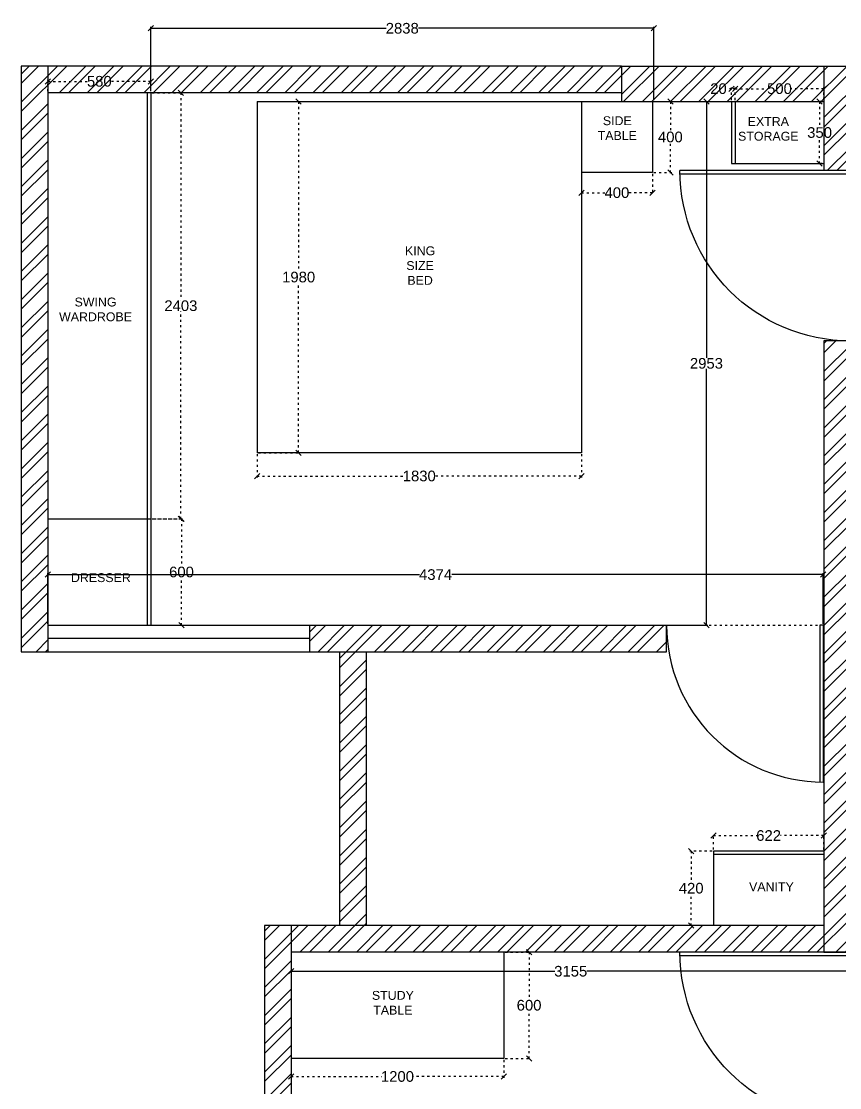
# Model space of a CAD drawing. Header units: millimetres. Extents: x 220712 to 1505573, y -354410 to 241923.
# Drawn here: x 372456 to 377072, y 97456 to 103469 of the extents above; entities that cross this region are included whole.
import ezdxf

# ---------------------------------------------------------------- set-up
doc = ezdxf.new("R2010")
doc.units = ezdxf.units.MM
doc.header["$MEASUREMENT"] = 0
doc.linetypes.add('ACAD_ISO03W100', pattern=[30, 12, -18])
doc.layers.add('Walls', color=253, linetype='Continuous')
doc.styles.get("Standard").update_dxf_attribs({"font": 'arial.ttf'})
doc.dimstyles.get("Standard").update_dxf_attribs({"dimtxt": 60, "dimasz": 30, "dimexe": 7.75, "dimexo": 8.13, "dimgap": 0.63, "dimtad": 0, "dimtih": 1, "dimtoh": 1, "dimdec": 0, "dimzin": 0, "dimtxsty": 'Standard', "dimblk": 'OBLIQUE', "dimcen": 2.25, "dimclrd": 1, "dimclre": 1, "dimclrt": 1, "dimadec": 0, "dimazin": 0, "dimtfac": 1, "dimtdec": 0, "dimtofl": 0, "dimtmove": 0, "dimatfit": 3, "dimfxl": 1, "dimtolj": 1, "dimtzin": 0, "dimlwd": 30, "dimarcsym": 0})

# ---------------------------------------------------------------- blocks, each defined once
blk = doc.blocks.new('door')
at = {"color": 9, "true_color": 0xc7c8ca}
for p, q in [((873603.6, 225972.1), (872703.6, 225972.1)), ((873603.6, 225952.1), (872703.6, 225952.1)), ((873603.6, 225952.1), (873603.6, 225972.1))]:
    blk.add_line(p, q, dxfattribs=at)
blk.add_arc((873603.6, 225952.1), 900, 90, 180, dxfattribs=at)
blk = doc.blocks.new('_Oblique')
at = {"color": 0, "linetype": 'ByBlock', "lineweight": -2}
blk.add_line((-0.5, -0.5), (0.5, 0.5), dxfattribs=at)
blk = doc.blocks.new('*D2529')
at = {"layer": 'Defpoints', "color": 0, "linetype": 'ACAD_ISO03W100', "lineweight": -2, "transparency": 16777216}
for p in [(376234.5, 98790.6), (376360.5, 98790.6), (376360.5, 98370.6)]:
    blk.add_point(p, dxfattribs=at)
at = {"layer": 'Walls', "color": 1, "linetype": 'ACAD_ISO03W100', "lineweight": -2, "transparency": 16777216}
for p, q in [((376352.4, 98790.6), (376226.8, 98790.6)), ((376352.4, 98370.6), (376226.8, 98370.6))]:
    blk.add_line(p, q, dxfattribs=at)
at = {"layer": 'Walls', "color": 1, "linetype": 'ACAD_ISO03W100', "lineweight": 30, "transparency": 16777216}
for p, q in [((376234.5, 98790.6), (376234.5, 98611.9)), ((376234.5, 98370.6), (376234.5, 98549.4))]:
    blk.add_line(p, q, dxfattribs=at)
at = {"layer": 'Walls', "color": 1, "linetype": 'ACAD_ISO03W100', "lineweight": 30, "transparency": 16777216, "xscale": 30, "yscale": 30, "zscale": 30}
for p, rotation in [((376234.5, 98790.6), 90), ((376234.5, 98370.6), 270)]:
    blk.add_blockref('_Oblique', p, dxfattribs=dict(at, rotation=rotation))
at = {"layer": 'Walls', "color": 1, "linetype": 'ACAD_ISO03W100', "transparency": 16777216, "insert": (376234.5, 98580.6), "char_height": 60, "attachment_point": 5}
blk.add_mtext('\\A1;420', dxfattribs=at)
blk = doc.blocks.new('*D2530')
at = {"layer": 'Defpoints', "color": 0, "linetype": 'ACAD_ISO03W100', "lineweight": -2, "transparency": 16777216}
for p in [(376982.5, 98877.6), (376360.5, 98790.6), (376982.5, 98790.6)]:
    blk.add_point(p, dxfattribs=at)
at = {"layer": 'Walls', "color": 1, "linetype": 'ACAD_ISO03W100', "lineweight": -2, "transparency": 16777216}
for p, q in [((376360.5, 98798.8), (376360.5, 98885.4)), ((376982.5, 98798.8), (376982.5, 98885.4))]:
    blk.add_line(p, q, dxfattribs=at)
at = {"layer": 'Walls', "color": 1, "linetype": 'ACAD_ISO03W100', "lineweight": 30, "transparency": 16777216}
for p, q in [((376360.5, 98877.6), (376604.7, 98877.6)), ((376982.5, 98877.6), (376738.3, 98877.6))]:
    blk.add_line(p, q, dxfattribs=at)
at = {"layer": 'Walls', "color": 1, "linetype": 'ACAD_ISO03W100', "lineweight": 30, "transparency": 16777216, "xscale": 30, "yscale": 30, "zscale": 30, "rotation": 180}
blk.add_blockref('_Oblique', (376360.5, 98877.6), dxfattribs=at)
at = {"layer": 'Walls', "color": 1, "linetype": 'ACAD_ISO03W100', "lineweight": 30, "transparency": 16777216, "xscale": 30, "yscale": 30, "zscale": 30}
blk.add_blockref('_Oblique', (376982.5, 98877.6), dxfattribs=at)
at = {"layer": 'Walls', "color": 1, "linetype": 'ACAD_ISO03W100', "transparency": 16777216, "insert": (376671.5, 98877.6), "char_height": 60, "attachment_point": 5}
blk.add_mtext('\\A1;622', dxfattribs=at)
blk = doc.blocks.new('*D2531')
at = {"layer": 'Defpoints', "color": 0, "linetype": 'ACAD_ISO03W100', "lineweight": -2, "transparency": 16777216}
for p in [(373785.5, 101036.6), (375615.5, 101036.6), (375615.5, 100905.1)]:
    blk.add_point(p, dxfattribs=at)
at = {"layer": 'Walls', "color": 1, "linetype": 'ACAD_ISO03W100', "lineweight": -2, "transparency": 16777216}
for p, q in [((373785.5, 101028.5), (373785.5, 100897.4)), ((375615.5, 101028.5), (375615.5, 100897.4))]:
    blk.add_line(p, q, dxfattribs=at)
at = {"layer": 'Walls', "color": 1, "linetype": 'ACAD_ISO03W100', "lineweight": 30, "transparency": 16777216}
for p, q in [((373785.5, 100905.1), (374613.2, 100905.1)), ((375615.5, 100905.1), (374787.8, 100905.1))]:
    blk.add_line(p, q, dxfattribs=at)
at = {"layer": 'Walls', "color": 1, "linetype": 'ACAD_ISO03W100', "lineweight": 30, "transparency": 16777216, "xscale": 30, "yscale": 30, "zscale": 30, "rotation": 180}
blk.add_blockref('_Oblique', (373785.5, 100905.1), dxfattribs=at)
at = {"layer": 'Walls', "color": 1, "linetype": 'ACAD_ISO03W100', "lineweight": 30, "transparency": 16777216, "xscale": 30, "yscale": 30, "zscale": 30}
blk.add_blockref('_Oblique', (375615.5, 100905.1), dxfattribs=at)
at = {"layer": 'Walls', "color": 1, "linetype": 'ACAD_ISO03W100', "transparency": 16777216, "insert": (374700.5, 100905.1), "char_height": 60, "attachment_point": 5}
blk.add_mtext('\\A1;1830', dxfattribs=at)
blk = doc.blocks.new('*D2532')
at = {"layer": 'Defpoints', "color": 0, "linetype": 'ACAD_ISO03W100', "lineweight": -2, "transparency": 16777216}
for p in [(373785.5, 103016.6), (374020, 103016.6), (373785.5, 101036.6)]:
    blk.add_point(p, dxfattribs=at)
at = {"layer": 'Walls', "color": 1, "linetype": 'ACAD_ISO03W100', "lineweight": -2, "transparency": 16777216}
for p, q in [((373793.6, 103016.6), (374027.8, 103016.6)), ((373793.6, 101036.6), (374027.8, 101036.6))]:
    blk.add_line(p, q, dxfattribs=at)
at = {"layer": 'Walls', "color": 1, "linetype": 'ACAD_ISO03W100', "lineweight": 30, "transparency": 16777216}
for p, q in [((374020, 103016.6), (374020, 102057.9)), ((374020, 101036.6), (374020, 101995.4))]:
    blk.add_line(p, q, dxfattribs=at)
at = {"layer": 'Walls', "color": 1, "linetype": 'ACAD_ISO03W100', "lineweight": 30, "transparency": 16777216, "xscale": 30, "yscale": 30, "zscale": 30}
for p, rotation in [((374020, 103016.6), 90), ((374020, 101036.6), 270)]:
    blk.add_blockref('_Oblique', p, dxfattribs=dict(at, rotation=rotation))
at = {"layer": 'Walls', "color": 1, "linetype": 'ACAD_ISO03W100', "transparency": 16777216, "insert": (374020, 102026.6), "char_height": 60, "attachment_point": 5}
blk.add_mtext('\\A1;1980', dxfattribs=at)
blk = doc.blocks.new('*D2533')
at = {"layer": 'Defpoints', "color": 0, "linetype": 'ACAD_ISO03W100', "lineweight": -2, "transparency": 16777216}
for p in [(373185.5, 103066.6), (373185.5, 100663.6), (373355.5, 100663.6)]:
    blk.add_point(p, dxfattribs=at)
at = {"layer": 'Walls', "color": 1, "linetype": 'ACAD_ISO03W100', "lineweight": -2, "transparency": 16777216}
for p, q in [((373193.6, 103066.6), (373363.3, 103066.6)), ((373193.6, 100663.6), (373363.3, 100663.6))]:
    blk.add_line(p, q, dxfattribs=at)
at = {"layer": 'Walls', "color": 1, "linetype": 'ACAD_ISO03W100', "lineweight": 30, "transparency": 16777216}
for p, q in [((373355.5, 103066.6), (373355.5, 101896.4)), ((373355.5, 100663.6), (373355.5, 101833.8))]:
    blk.add_line(p, q, dxfattribs=at)
at = {"layer": 'Walls', "color": 1, "linetype": 'ACAD_ISO03W100', "lineweight": 30, "transparency": 16777216, "xscale": 30, "yscale": 30, "zscale": 30}
for p, rotation in [((373355.5, 103066.6), 90), ((373355.5, 100663.6), 270)]:
    blk.add_blockref('_Oblique', p, dxfattribs=dict(at, rotation=rotation))
at = {"layer": 'Walls', "color": 1, "linetype": 'ACAD_ISO03W100', "transparency": 16777216, "insert": (373355.5, 101865.1), "char_height": 60, "attachment_point": 5}
blk.add_mtext('\\A1;2403', dxfattribs=at)
blk = doc.blocks.new('*D2534')
at = {"layer": 'Defpoints', "color": 0, "linetype": 'ACAD_ISO03W100', "lineweight": -2, "transparency": 16777216}
for p in [(372605.5, 103130.6), (372605.5, 103066.6), (373185.5, 103066.6)]:
    blk.add_point(p, dxfattribs=at)
at = {"layer": 'Walls', "color": 1, "linetype": 'ACAD_ISO03W100', "lineweight": -2, "transparency": 16777216}
for p, q in [((372605.5, 103074.8), (372605.5, 103138.4)), ((373185.5, 103074.8), (373185.5, 103138.4))]:
    blk.add_line(p, q, dxfattribs=at)
at = {"layer": 'Walls', "color": 1, "linetype": 'ACAD_ISO03W100', "lineweight": 30, "transparency": 16777216}
for p, q in [((372605.5, 103130.6), (372828.7, 103130.6)), ((373185.5, 103130.6), (372962.3, 103130.6))]:
    blk.add_line(p, q, dxfattribs=at)
at = {"layer": 'Walls', "color": 1, "linetype": 'ACAD_ISO03W100', "lineweight": 30, "transparency": 16777216, "xscale": 30, "yscale": 30, "zscale": 30, "rotation": 180}
blk.add_blockref('_Oblique', (372605.5, 103130.6), dxfattribs=at)
at = {"layer": 'Walls', "color": 1, "linetype": 'ACAD_ISO03W100', "lineweight": 30, "transparency": 16777216, "xscale": 30, "yscale": 30, "zscale": 30}
blk.add_blockref('_Oblique', (373185.5, 103130.6), dxfattribs=at)
at = {"layer": 'Walls', "color": 1, "linetype": 'ACAD_ISO03W100', "transparency": 16777216, "insert": (372895.5, 103130.6), "char_height": 60, "attachment_point": 5}
blk.add_mtext('\\A1;580', dxfattribs=at)
blk = doc.blocks.new('*D2494')
at = {"layer": 'Defpoints', "color": 0, "linetype": 'ACAD_ISO03W100', "lineweight": -2, "transparency": 16777216}
for p in [(373165.5, 100663.6), (373359, 100663.6), (373165.5, 100063.6)]:
    blk.add_point(p, dxfattribs=at)
at = {"layer": 'Walls', "color": 1, "linetype": 'ACAD_ISO03W100', "lineweight": -2, "transparency": 16777216}
for p, q in [((373173.6, 100663.6), (373366.8, 100663.6)), ((373173.6, 100063.6), (373366.8, 100063.6))]:
    blk.add_line(p, q, dxfattribs=at)
at = {"layer": 'Walls', "color": 1, "linetype": 'ACAD_ISO03W100', "lineweight": 30, "transparency": 16777216}
for p, q in [((373359, 100663.6), (373359, 100394.9)), ((373359, 100063.6), (373359, 100332.4))]:
    blk.add_line(p, q, dxfattribs=at)
at = {"layer": 'Walls', "color": 1, "linetype": 'ACAD_ISO03W100', "lineweight": 30, "transparency": 16777216, "xscale": 30, "yscale": 30, "zscale": 30}
for p, rotation in [((373359, 100663.6), 90), ((373359, 100063.6), 270)]:
    blk.add_blockref('_Oblique', p, dxfattribs=dict(at, rotation=rotation))
at = {"layer": 'Walls', "color": 1, "linetype": 'ACAD_ISO03W100', "transparency": 16777216, "insert": (373359, 100363.6), "char_height": 60, "attachment_point": 5}
blk.add_mtext('\\A1;600', dxfattribs=at)
blk = doc.blocks.new('*D2495')
at = {"layer": 'Defpoints', "color": 0, "linetype": 'ACAD_ISO03W100', "lineweight": -2, "transparency": 16777216}
for p in [(376982.5, 103016.6), (376959, 102666.6), (376982.5, 102666.6)]:
    blk.add_point(p, dxfattribs=at)
at = {"layer": 'Walls', "color": 1, "linetype": 'ACAD_ISO03W100', "lineweight": -2, "transparency": 16777216}
for p, q in [((376974.4, 103016.6), (376951.3, 103016.6)), ((376974.4, 102666.6), (376951.3, 102666.6))]:
    blk.add_line(p, q, dxfattribs=at)
at = {"layer": 'Walls', "color": 1, "linetype": 'ACAD_ISO03W100', "lineweight": 30, "transparency": 16777216}
for p, q in [((376959, 103016.6), (376959, 102872.9)), ((376959, 102666.6), (376959, 102810.3))]:
    blk.add_line(p, q, dxfattribs=at)
at = {"layer": 'Walls', "color": 1, "linetype": 'ACAD_ISO03W100', "lineweight": 30, "transparency": 16777216, "xscale": 30, "yscale": 30, "zscale": 30}
for p, rotation in [((376959, 103016.6), 90), ((376959, 102666.6), 270)]:
    blk.add_blockref('_Oblique', p, dxfattribs=dict(at, rotation=rotation))
at = {"layer": 'Walls', "color": 1, "linetype": 'ACAD_ISO03W100', "transparency": 16777216, "insert": (376959, 102841.6), "char_height": 60, "attachment_point": 5}
blk.add_mtext('\\A1;350', dxfattribs=at)
blk = doc.blocks.new('*D2496')
at = {"layer": 'Defpoints', "color": 0, "linetype": 'ACAD_ISO03W100', "lineweight": -2, "transparency": 16777216}
for p in [(376482.5, 103089.1), (376482.5, 103016.6), (376982.5, 103016.6)]:
    blk.add_point(p, dxfattribs=at)
at = {"layer": 'Walls', "color": 1, "linetype": 'ACAD_ISO03W100', "lineweight": -2, "transparency": 16777216}
for p, q in [((376482.5, 103024.8), (376482.5, 103096.9)), ((376982.5, 103024.8), (376982.5, 103096.9))]:
    blk.add_line(p, q, dxfattribs=at)
at = {"layer": 'Walls', "color": 1, "linetype": 'ACAD_ISO03W100', "lineweight": 30, "transparency": 16777216}
for p, q in [((376482.5, 103089.1), (376665.7, 103089.1)), ((376982.5, 103089.1), (376799.3, 103089.1))]:
    blk.add_line(p, q, dxfattribs=at)
at = {"layer": 'Walls', "color": 1, "linetype": 'ACAD_ISO03W100', "lineweight": 30, "transparency": 16777216, "xscale": 30, "yscale": 30, "zscale": 30, "rotation": 180}
blk.add_blockref('_Oblique', (376482.5, 103089.1), dxfattribs=at)
at = {"layer": 'Walls', "color": 1, "linetype": 'ACAD_ISO03W100', "lineweight": 30, "transparency": 16777216, "xscale": 30, "yscale": 30, "zscale": 30}
blk.add_blockref('_Oblique', (376982.5, 103089.1), dxfattribs=at)
at = {"layer": 'Walls', "color": 1, "linetype": 'ACAD_ISO03W100', "transparency": 16777216, "insert": (376732.5, 103089.1), "char_height": 60, "attachment_point": 5}
blk.add_mtext('\\A1;500', dxfattribs=at)
blk = doc.blocks.new('*D2502')
at = {"layer": 'Defpoints', "color": 0, "linetype": 'ACAD_ISO03W100', "lineweight": -2, "transparency": 16777216}
for p in [(375615.5, 102616.6), (376015.5, 102616.6), (376015.5, 102502.6)]:
    blk.add_point(p, dxfattribs=at)
at = {"layer": 'Walls', "color": 1, "linetype": 'ACAD_ISO03W100', "lineweight": -2, "transparency": 16777216}
for p, q in [((375615.5, 102608.5), (375615.5, 102494.9)), ((376015.5, 102608.5), (376015.5, 102494.9))]:
    blk.add_line(p, q, dxfattribs=at)
at = {"layer": 'Walls', "color": 1, "linetype": 'ACAD_ISO03W100', "lineweight": 30, "transparency": 16777216}
for p, q in [((375615.5, 102502.6), (375747.5, 102502.6)), ((376015.5, 102502.6), (375883.5, 102502.6))]:
    blk.add_line(p, q, dxfattribs=at)
at = {"layer": 'Walls', "color": 1, "linetype": 'ACAD_ISO03W100', "lineweight": 30, "transparency": 16777216, "xscale": 30, "yscale": 30, "zscale": 30, "rotation": 180}
blk.add_blockref('_Oblique', (375615.5, 102502.6), dxfattribs=at)
at = {"layer": 'Walls', "color": 1, "linetype": 'ACAD_ISO03W100', "lineweight": 30, "transparency": 16777216, "xscale": 30, "yscale": 30, "zscale": 30}
blk.add_blockref('_Oblique', (376015.5, 102502.6), dxfattribs=at)
at = {"layer": 'Walls', "color": 1, "linetype": 'ACAD_ISO03W100', "transparency": 16777216, "insert": (375815.5, 102502.6), "char_height": 60, "attachment_point": 5}
blk.add_mtext('\\A1;400', dxfattribs=at)
blk = doc.blocks.new('*D2503')
at = {"layer": 'Defpoints', "color": 0, "linetype": 'ACAD_ISO03W100', "lineweight": -2, "transparency": 16777216}
for p in [(376015.5, 103016.6), (376015.5, 102616.6), (376117, 102616.6)]:
    blk.add_point(p, dxfattribs=at)
at = {"layer": 'Walls', "color": 1, "linetype": 'ACAD_ISO03W100', "lineweight": -2, "transparency": 16777216}
for p, q in [((376023.6, 103016.6), (376124.8, 103016.6)), ((376023.6, 102616.6), (376124.8, 102616.6))]:
    blk.add_line(p, q, dxfattribs=at)
at = {"layer": 'Walls', "color": 1, "linetype": 'ACAD_ISO03W100', "lineweight": 30, "transparency": 16777216}
for p, q in [((376117, 103016.6), (376117, 102847.9)), ((376117, 102616.6), (376117, 102785.4))]:
    blk.add_line(p, q, dxfattribs=at)
at = {"layer": 'Walls', "color": 1, "linetype": 'ACAD_ISO03W100', "lineweight": 30, "transparency": 16777216, "xscale": 30, "yscale": 30, "zscale": 30}
for p, rotation in [((376117, 103016.6), 90), ((376117, 102616.6), 270)]:
    blk.add_blockref('_Oblique', p, dxfattribs=dict(at, rotation=rotation))
at = {"layer": 'Walls', "color": 1, "linetype": 'ACAD_ISO03W100', "transparency": 16777216, "insert": (376117, 102816.6), "char_height": 60, "attachment_point": 5}
blk.add_mtext('\\A1;400', dxfattribs=at)
blk = doc.blocks.new('*D2507')
at = {"layer": 'Defpoints', "color": 0, "linetype": 'ACAD_ISO03W100', "lineweight": -2, "transparency": 16777216}
for p in [(373977.5, 97620.6), (375177.5, 97620.6), (375177.5, 97519.1)]:
    blk.add_point(p, dxfattribs=at)
at = {"layer": 'Walls', "color": 1, "linetype": 'ACAD_ISO03W100', "lineweight": -2, "transparency": 16777216}
for p, q in [((373977.5, 97612.5), (373977.5, 97511.4)), ((375177.5, 97612.5), (375177.5, 97511.4))]:
    blk.add_line(p, q, dxfattribs=at)
at = {"layer": 'Walls', "color": 1, "linetype": 'ACAD_ISO03W100', "lineweight": 30, "transparency": 16777216}
for p, q in [((373977.5, 97519.1), (374490.2, 97519.1)), ((375177.5, 97519.1), (374664.8, 97519.1))]:
    blk.add_line(p, q, dxfattribs=at)
at = {"layer": 'Walls', "color": 1, "linetype": 'ACAD_ISO03W100', "lineweight": 30, "transparency": 16777216, "xscale": 30, "yscale": 30, "zscale": 30, "rotation": 180}
blk.add_blockref('_Oblique', (373977.5, 97519.1), dxfattribs=at)
at = {"layer": 'Walls', "color": 1, "linetype": 'ACAD_ISO03W100', "lineweight": 30, "transparency": 16777216, "xscale": 30, "yscale": 30, "zscale": 30}
blk.add_blockref('_Oblique', (375177.5, 97519.1), dxfattribs=at)
at = {"layer": 'Walls', "color": 1, "linetype": 'ACAD_ISO03W100', "transparency": 16777216, "insert": (374577.5, 97519.1), "char_height": 60, "attachment_point": 5}
blk.add_mtext('\\A1;1200', dxfattribs=at)
blk = doc.blocks.new('*D2508')
at = {"layer": 'Defpoints', "color": 0, "linetype": 'ACAD_ISO03W100', "lineweight": -2, "transparency": 16777216}
for p in [(375177.5, 98220.6), (375320, 98220.6), (375177.5, 97620.6)]:
    blk.add_point(p, dxfattribs=at)
at = {"layer": 'Walls', "color": 1, "linetype": 'ACAD_ISO03W100', "lineweight": -2, "transparency": 16777216}
for p, q in [((375185.6, 98220.6), (375327.8, 98220.6)), ((375185.6, 97620.6), (375327.8, 97620.6))]:
    blk.add_line(p, q, dxfattribs=at)
at = {"layer": 'Walls', "color": 1, "linetype": 'ACAD_ISO03W100', "lineweight": 30, "transparency": 16777216}
for p, q in [((375320, 98220.6), (375320, 97951.9)), ((375320, 97620.6), (375320, 97889.4))]:
    blk.add_line(p, q, dxfattribs=at)
at = {"layer": 'Walls', "color": 1, "linetype": 'ACAD_ISO03W100', "lineweight": 30, "transparency": 16777216, "xscale": 30, "yscale": 30, "zscale": 30}
for p, rotation in [((375320, 98220.6), 90), ((375320, 97620.6), 270)]:
    blk.add_blockref('_Oblique', p, dxfattribs=dict(at, rotation=rotation))
at = {"layer": 'Walls', "color": 1, "linetype": 'ACAD_ISO03W100', "transparency": 16777216, "insert": (375320, 97920.6), "char_height": 60, "attachment_point": 5}
blk.add_mtext('\\A1;600', dxfattribs=at)
blk = doc.blocks.new('*D2510')
at = {"layer": 'Defpoints', "color": 0, "linetype": 'ACAD_ISO03W100', "lineweight": -2, "transparency": 16777216}
for p in [(376462.5, 103089.1), (376462.5, 103016.6), (376482.5, 103016.6)]:
    blk.add_point(p, dxfattribs=at)
at = {"layer": 'Walls', "color": 1, "linetype": 'ACAD_ISO03W100', "lineweight": 30, "transparency": 16777216}
for p, q in [((376462.5, 103089.1), (376432.5, 103089.1)), ((376482.5, 103089.1), (376462.5, 103089.1))]:
    blk.add_line(p, q, dxfattribs=at)
at = {"layer": 'Walls', "color": 1, "linetype": 'ACAD_ISO03W100', "lineweight": -2, "transparency": 16777216}
for p, q in [((376462.5, 103024.8), (376462.5, 103096.9)), ((376482.5, 103024.8), (376482.5, 103096.9))]:
    blk.add_line(p, q, dxfattribs=at)
at = {"layer": 'Walls', "color": 1, "linetype": 'ACAD_ISO03W100', "lineweight": 30, "transparency": 16777216, "xscale": 30, "yscale": 30, "zscale": 30, "rotation": 180}
blk.add_blockref('_Oblique', (376462.5, 103089.1), dxfattribs=at)
at = {"layer": 'Walls', "color": 1, "linetype": 'ACAD_ISO03W100', "lineweight": 30, "transparency": 16777216, "xscale": 30, "yscale": 30, "zscale": 30}
blk.add_blockref('_Oblique', (376482.5, 103089.1), dxfattribs=at)
at = {"layer": 'Walls', "color": 1, "linetype": 'ACAD_ISO03W100', "transparency": 16777216, "insert": (376388.5, 103089.1), "char_height": 60, "attachment_point": 5}
blk.add_mtext('\\A1;20', dxfattribs=at)
blk = doc.blocks.new('*D2479')
at = {"layer": 'Defpoints', "color": 0, "lineweight": -2, "transparency": 16777216}
for p in [(376023.6, 103429.6), (373185.5, 103066.6), (376023.6, 103016.6)]:
    blk.add_point(p, dxfattribs=at)
at = {"layer": 'Walls', "color": 1, "lineweight": -2, "transparency": 16777216}
for p, q in [((373185.5, 103074.8), (373185.5, 103437.4)), ((376023.6, 103024.8), (376023.6, 103437.4))]:
    blk.add_line(p, q, dxfattribs=at)
at = {"layer": 'Walls', "color": 1, "lineweight": 30, "transparency": 16777216}
for p, q in [((373185.5, 103429.6), (374513.8, 103429.6)), ((376023.6, 103429.6), (374695.4, 103429.6))]:
    blk.add_line(p, q, dxfattribs=at)
at = {"layer": 'Walls', "color": 1, "lineweight": 30, "transparency": 16777216, "xscale": 30, "yscale": 30, "zscale": 30, "rotation": 180}
blk.add_blockref('_Oblique', (373185.5, 103429.6), dxfattribs=at)
at = {"layer": 'Walls', "color": 1, "lineweight": 30, "transparency": 16777216, "xscale": 30, "yscale": 30, "zscale": 30}
blk.add_blockref('_Oblique', (376023.6, 103429.6), dxfattribs=at)
at = {"layer": 'Walls', "color": 1, "lineweight": -2, "transparency": 16777216, "insert": (374604.6, 103429.6), "char_height": 60, "attachment_point": 5}
blk.add_mtext('\\A1;2838', dxfattribs=at)
blk = doc.blocks.new('*D2514')
at = {"layer": 'Defpoints', "color": 0, "lineweight": -2, "transparency": 16777216}
for p in [(376979.5, 100349.1), (372605.5, 100063.6), (376979.5, 100063.6)]:
    blk.add_point(p, dxfattribs=at)
at = {"layer": 'Walls', "color": 1, "lineweight": -2, "transparency": 16777216}
for p, q in [((372605.5, 100071.8), (372605.5, 100356.9)), ((376979.5, 100071.8), (376979.5, 100356.9))]:
    blk.add_line(p, q, dxfattribs=at)
at = {"layer": 'Walls', "color": 1, "lineweight": 30, "transparency": 16777216}
for p, q in [((372605.5, 100349.1), (374701.2, 100349.1)), ((376979.5, 100349.1), (374883.8, 100349.1))]:
    blk.add_line(p, q, dxfattribs=at)
at = {"layer": 'Walls', "color": 1, "lineweight": 30, "transparency": 16777216, "xscale": 30, "yscale": 30, "zscale": 30, "rotation": 180}
blk.add_blockref('_Oblique', (372605.5, 100349.1), dxfattribs=at)
at = {"layer": 'Walls', "color": 1, "lineweight": 30, "transparency": 16777216, "xscale": 30, "yscale": 30, "zscale": 30}
blk.add_blockref('_Oblique', (376979.5, 100349.1), dxfattribs=at)
at = {"layer": 'Walls', "color": 1, "lineweight": -2, "transparency": 16777216, "insert": (374792.5, 100349.1), "char_height": 60, "attachment_point": 5}
blk.add_mtext('\\A1;4374', dxfattribs=at)
blk = doc.blocks.new('*D2515')
at = {"layer": 'Defpoints', "color": 0, "lineweight": -2, "transparency": 16777216}
for p in [(376074.2, 103016.6), (376320.5, 103016.6), (376095.5, 100063.6)]:
    blk.add_point(p, dxfattribs=at)
at = {"layer": 'Walls', "color": 1, "lineweight": -2, "transparency": 16777216}
for p, q in [((376082.3, 103016.6), (376328.3, 103016.6)), ((376103.6, 100063.6), (376328.3, 100063.6))]:
    blk.add_line(p, q, dxfattribs=at)
at = {"layer": 'Walls', "color": 1, "lineweight": 30, "transparency": 16777216}
for p, q in [((376320.5, 103016.6), (376320.5, 101571.4)), ((376320.5, 100063.6), (376320.5, 101508.8))]:
    blk.add_line(p, q, dxfattribs=at)
at = {"layer": 'Walls', "color": 1, "lineweight": 30, "transparency": 16777216, "xscale": 30, "yscale": 30, "zscale": 30}
for p, rotation in [((376320.5, 103016.6), 90), ((376320.5, 100063.6), 270)]:
    blk.add_blockref('_Oblique', p, dxfattribs=dict(at, rotation=rotation))
at = {"layer": 'Walls', "color": 1, "lineweight": -2, "transparency": 16777216, "insert": (376320.5, 101540.1), "char_height": 60, "attachment_point": 5}
blk.add_mtext('\\A1;2953', dxfattribs=at)
blk = doc.blocks.new('*D2649')
at = {"layer": 'Defpoints', "color": 0, "lineweight": -2, "transparency": 16777216}
for p in [(373977.5, 98220.6), (377132.5, 98220.6), (373977.5, 98112.5)]:
    blk.add_point(p, dxfattribs=at)
at = {"layer": 'Walls', "color": 1, "lineweight": -2, "transparency": 16777216}
for p, q in [((373977.5, 98212.5), (373977.5, 98104.8)), ((377132.5, 98212.5), (377132.5, 98104.8))]:
    blk.add_line(p, q, dxfattribs=at)
at = {"layer": 'Walls', "color": 1, "lineweight": 30, "transparency": 16777216}
for p, q in [((373977.5, 98112.5), (375464.6, 98112.5)), ((377132.5, 98112.5), (375645.4, 98112.5))]:
    blk.add_line(p, q, dxfattribs=at)
at = {"layer": 'Walls', "color": 1, "lineweight": 30, "transparency": 16777216, "xscale": 30, "yscale": 30, "zscale": 30, "rotation": 180}
blk.add_blockref('_Oblique', (373977.5, 98112.5), dxfattribs=at)
at = {"layer": 'Walls', "color": 1, "lineweight": 30, "transparency": 16777216, "xscale": 30, "yscale": 30, "zscale": 30}
blk.add_blockref('_Oblique', (377132.5, 98112.5), dxfattribs=at)
at = {"layer": 'Walls', "color": 1, "lineweight": -2, "transparency": 16777216, "insert": (375555, 98112.5), "char_height": 60, "attachment_point": 5}
blk.add_mtext('\\A1;3155', dxfattribs=at)

msp = doc.modelspace()

# ---------------------------------------------------------------- hatches: boundary and pattern name
at = {"layer": 'Walls', "linetype": 'ACAD_ISO03W100', "true_color": 0xc7c8ca}
h = msp.add_hatch(dxfattribs=at)
h.set_pattern_fill('ANSI32', color=9, scale=300)
h.set_pattern_definition([(45, (-251574, 447737.13), (-79.549513, 79.549513), []), (45, (-251520.97, 447737.13), (-79.549513, 79.549513), [])])
h.paths.add_polyline_path([(373977.5, 98370.6), (373827.5, 98370.6), (373827.5, 96010.6), (373977.5, 96010.6)])
h.paths.add_polyline_path([(376982.5, 98370.6), (373977.5, 98370.6), (373977.5, 98220.6), (376982.5, 98220.6)])
h.paths.add_polyline_path([(373977.5, 96010.6), (373827.5, 96010.6), (373827.5, 94759.6), (373977.5, 94759.6)])
h.paths.add_polyline_path([(374673.5, 94909.6), (373977.5, 94909.6), (373977.5, 94759.6), (374673.5, 94759.6)])
h.paths.add_polyline_path([(376845.5, 94909.6), (376171.5, 94909.6), (376171.5, 94759.6), (376845.5, 94759.6)])
h.paths.add_polyline_path([(376995.5, 95032.6), (376845.5, 95032.6), (376845.5, 93622.6), (376995.5, 93622.6)])
h.paths.add_polyline_path([(377573.5, 95182.6), (376845.5, 95182.6), (376845.5, 95163.6), (376845.5, 95032.6), (376995.5, 95032.6), (377573.5, 95032.6)])
h.paths.add_polyline_path([(380427.5, 93622.6), (376845.5, 93622.6), (376845.5, 93472.6), (380427.5, 93472.6)])
h.paths.add_polyline_path([(380577.5, 94591.6), (380577.5, 95032.6), (380427.5, 95032.6), (380427.5, 93472.6), (380577.5, 93472.6)])
h.paths.add_polyline_path([(380577.5, 95182.6), (379967.5, 95182.6), (379967.5, 95032.6), (380577.5, 95032.6)])
h.paths.add_polyline_path([(380577.5, 96232.6), (380395.5, 96232.6), (380395.5, 95182.6), (380577.5, 95182.6)])
h.paths.add_polyline_path([(381307.5, 93622.6), (380577.5, 93622.6), (380577.5, 93472.6), (381307.5, 93472.6)])
h.paths.add_polyline_path([(383545.5, 93622.6), (382809.5, 93622.6), (382809.5, 93472.6), (383545.5, 93472.6)])
h.paths.add_polyline_path([(383695.5, 97182.6), (383577.5, 97182.6), (383577.5, 93472.6), (383695.5, 93472.6)])
h.paths.add_polyline_path([(383695.5, 97292.6), (380545.5, 97292.6), (380545.5, 97182.6), (381290.5, 97182.6), (383695.5, 97182.6)])
h.paths.add_polyline_path([(383117, 98672.6), (382967, 98672.6), (382967, 97292.6), (383117, 97292.6)])
h.paths.add_polyline_path([(383643.5, 99407.6), (383493.5, 99407.6), (383493.5, 98822.6), (380545.5, 98822.6), (380545.5, 98672.6), (383643.5, 98672.6)])
h.paths.add_polyline_path([(380545.5, 99370.6), (380285.5, 99370.6), (380285.5, 98066.6), (380545.5, 98066.6)])
h.paths.add_polyline_path([(383643.5, 101358.6), (383493.5, 101358.6), (383493.5, 101208.6), (383493.5, 100603.6), (383643.5, 100603.6)])
h.paths.add_polyline_path([(383493.5, 101358.6), (382003.5, 101358.6), (382003.5, 101208.6), (383493.5, 101208.6)])
h.paths.add_polyline_path([(382003.5, 101425.6), (381398.5, 101425.6), (381398.5, 101208.6), (382003.5, 101208.6), (382003.5, 101358.6)])
h.paths.add_polyline_path([(382153.5, 103171.6), (380395.5, 103171.6), (380395.5, 103021.6), (380545.5, 103021.6), (382003.5, 103021.6), (382003.5, 101358.6), (382153.5, 101358.6)])
h.paths.add_polyline_path([(380545.5, 103021.6), (380395.5, 103021.6), (380395.5, 100316.6), (380545.5, 100316.6)])
h.paths.add_polyline_path([(379212.5, 103216.6), (377132.5, 103216.6), (377132.5, 103066.6), (379212.5, 103066.6)])
h.paths.add_polyline_path([(377132.5, 103216.6), (376982.5, 103216.6), (376982.5, 102627.6), (377132.5, 102627.6)])
edge = h.paths.add_edge_path()
edge.add_arc((377132.5, 102627.6), 961, 267.38595, 270, ccw=False)
edge.add_line((377088.7, 101667.6), (376982.5, 101667.6))
edge.add_line((376982.5, 101667.6), (376982.5, 98220.6))
edge.add_line((376982.5, 98220.6), (377132.5, 98220.6))
edge.add_line((377132.5, 98220.6), (377132.5, 101666.6))
h.paths.add_polyline_path([(376095.5, 100063.6), (374081.5, 100063.6), (374081.5, 99913.6), (376095.5, 99913.6)])
h.paths.add_polyline_path([(374403, 99913.6), (374253, 99913.6), (374253, 98370.6), (374403, 98370.6)])
h.paths.add_polyline_path([(372605.5, 103216.6), (372455.5, 103216.6), (372455.5, 99913.6), (372605.5, 99913.6)])
h.paths.add_polyline_path([(375840.5, 103216.6), (372605.5, 103216.6), (372605.5, 103066.6), (375840.5, 103066.6)])
h.paths.add_polyline_path([(376982.5, 103216.6), (375840.5, 103216.6), (375840.5, 103066.6), (376982.5, 103066.6)])
h.paths.add_polyline_path([(376982.5, 103066.6), (376115.5, 103066.6), (376115.5, 103016.6), (376982.5, 103016.6)])
h.paths.add_polyline_path([(376115.5, 103066.6), (375840.5, 103066.6), (375840.5, 103016.6), (376115.5, 103016.6)])

# ---------------------------------------------------------------- linework, layer by layer
at = {"layer": 'Walls', "color": 18, "true_color": 0x000000}
for p, q in [((375840.5, 103216.6), (372455.5, 103216.6)), ((372455.5, 103216.6), (372455.5, 99913.6)), ((372605.5, 103216.6), (372605.5, 99913.6)), ((375840.5, 103216.6), (375840.5, 103016.6)), ((375840.5, 103216.6), (376982.5, 103216.6)), ((376982.5, 103216.6), (379212.5, 103216.6)), ((376982.5, 103216.6), (376982.5, 102627.6)), ((375840.5, 103066.6), (372605.5, 103066.6)), ((375840.5, 103016.6), (376982.5, 103016.6)), ((376462.5, 103016.6), (376462.5, 102666.6)), ((376482.5, 103016.6), (376482.5, 102666.6)), ((376462.5, 102666.6), (376982.5, 102666.6)), ((377132.5, 102627.6), (376982.5, 102627.6)), ((376982.5, 101667.6), (376982.5, 98220.6)), ((377132.5, 101667.6), (376982.5, 101667.6)), ((372605.5, 100063.6), (376095.5, 100063.6)), ((374081.5, 100063.6), (374081.5, 99913.6)), ((376095.5, 99913.6), (376095.5, 100063.6)), ((374081.5, 99988.6), (372605.5, 99988.6)), ((372455.5, 99913.6), (376095.5, 99913.6)), ((374253, 98370.6), (374253, 99913.6)), ((374403, 98370.6), (374403, 99913.6)), ((376982.5, 98370.6), (373827.5, 98370.6)), ((373827.5, 98370.6), (373827.5, 96010.6)), ((373977.5, 98370.6), (373977.5, 96010.6)), ((376982.5, 98220.6), (373977.5, 98220.6)), ((376982.5, 98220.6), (377132.5, 98220.6))]:
    msp.add_line(p, q, dxfattribs=at)
at = {"layer": 'Walls', "color": 159, "true_color": 0x22346e}
for p, q in [((373165.5, 103066.6), (373165.5, 100063.6)), ((373185.5, 103066.6), (373185.5, 100063.6)), ((373785.5, 103016.6), (373785.5, 102616.6)), ((373785.5, 103016.6), (376015.5, 103016.6)), ((375615.5, 103016.6), (375615.5, 102616.6)), ((376015.5, 103016.6), (376015.5, 102616.6)), ((373785.5, 102616.6), (373785.5, 101036.6)), ((376015.5, 102616.6), (375615.5, 102616.6)), ((375615.5, 102616.6), (375615.5, 101036.6)), ((375615.5, 101036.6), (373785.5, 101036.6)), ((372605.5, 100663.6), (373185.5, 100663.6)), ((376360.5, 98790.6), (376360.5, 98370.6)), ((376982.5, 98790.6), (376360.5, 98790.6)), ((376982.5, 98770.6), (376360.5, 98770.6)), ((375177.5, 98220.6), (375177.5, 97620.6)), ((375177.5, 97620.6), (373977.5, 97620.6))]:
    msp.add_line(p, q, dxfattribs=at)
at = {"layer": 'Walls', "color": 159, "linetype": 'ACAD_ISO03W100', "true_color": 0x22346e}
msp.add_line((376095.5, 100063.6), (376959.9, 100063.6), dxfattribs=at)

# ---------------------------------------------------------------- block references
at = {"color": 18, "true_color": 0x000000}
for p, xscale, yscale, zscale, rotation in [((-555682.1, 343894.3), -1.067777777777797, 1.067777777777797, 1.067777777777797, 180), ((598914.7, -758009.3), 0.98222222222224, 0.98222222222224, 0.98222222222224, 90.00000000000001), ((-555682.1, 339487.3), -1.067777777777797, 1.067777777777797, 1.067777777777797, 180)]:
    msp.add_blockref('door', p, dxfattribs=dict(at, xscale=xscale, yscale=yscale, zscale=zscale, rotation=rotation))

# ---------------------------------------------------------------- texts
at = {"color": 7, "char_height": 50, "attachment_point": 1}
for s, insert in [('\\pxqc;SIDE\\PTABLE', (375676.5, 102933.5)), ('\\pxqc;EXTRA\\PSTORAGE', (376528.5, 102929.3)), ('\\pxqc;KING SIZE BED ', (374564, 102200)), ('\\pxqc;SWING\\PWARDROBE', (372733, 101911.3)), ('\\pxqc;DRESSER', (372763, 100357.1)), ('\\pxqc;VANITY', (376546, 98614.1)), ('\\pxqc;STUDY TABLE', (374410.5, 98001.6))]:
    msp.add_mtext_dynamic_manual_height_columns(s, width=282.386, gutter_width=1213, heights=[0], dxfattribs=dict(at, insert=insert))

# ---------------------------------------------------------------- dimensions: what is measured, and where the dimension line sits
at = {"layer": 'Walls', "color": 159, "lineweight": -2, "true_color": 0x22346e}
for base, p1, p2, picture, middle in [((376023.6, 103429.6), (373185.5, 103066.6), (376023.6, 103016.6), '*D2479', (374604.6, 103429.6)), ((376979.5, 100349.1), (372605.5, 100063.6), (376979.5, 100063.6), '*D2514', (374792.5, 100349.1))]:
    dim = msp.add_linear_dim(base=base, p1=p1, p2=p2, dimstyle='Standard', dxfattribs=at)
    dim.commit()
    dim.dimension.update_dxf_attribs({"geometry": picture, "text_midpoint": middle})
at = {"layer": 'Walls', "color": 159, "linetype": 'ACAD_ISO03W100', "true_color": 0x22346e}
for base, p1, p2, picture, middle in [((372605.5, 103130.6), (373185.5, 103066.6), (372605.5, 103066.6), '*D2534', (372895.5, 103130.6)), ((376462.5, 103089.1), (376482.5, 103016.6), (376462.5, 103016.6), '*D2510', (376388.5, 103089.1)), ((376482.5, 103089.1), (376982.5, 103016.6), (376482.5, 103016.6), '*D2496', (376732.5, 103089.1)), ((376015.5, 102502.6), (375615.5, 102616.6), (376015.5, 102616.6), '*D2502', (375815.5, 102502.6)), ((375615.5, 100905.1), (373785.5, 101036.6), (375615.5, 101036.6), '*D2531', (374700.5, 100905.1)), ((376982.5, 98877.6), (376360.5, 98790.6), (376982.5, 98790.6), '*D2530', (376671.5, 98877.6)), ((375177.5, 97519.1), (373977.5, 97620.6), (375177.5, 97620.6), '*D2507', (374577.5, 97519.1))]:
    dim = msp.add_linear_dim(base=base, p1=p1, p2=p2, dimstyle='Standard', dxfattribs=at)
    dim.commit()
    dim.dimension.update_dxf_attribs({"geometry": picture, "text_midpoint": middle})
for base, p1, p2, picture, middle in [((373355.5, 100663.6), (373185.5, 103066.6), (373185.5, 100663.6), '*D2533', (373355.5, 101865.1)), ((374020, 103016.6), (373785.5, 101036.6), (373785.5, 103016.6), '*D2532', (374020, 102026.6)), ((376117, 102616.6), (376015.5, 103016.6), (376015.5, 102616.6), '*D2503', (376117, 102816.6)), ((376234.5, 98790.6), (376360.5, 98370.6), (376360.5, 98790.6), '*D2529', (376234.5, 98580.6)), ((375320, 98220.6), (375177.5, 97620.6), (375177.5, 98220.6), '*D2508', (375320, 97920.6))]:
    dim = msp.add_linear_dim(base=base, p1=p1, p2=p2, angle=90, dimstyle='Standard', dxfattribs=at)
    dim.commit()
    dim.dimension.update_dxf_attribs({"geometry": picture, "text_midpoint": middle})
at = {"layer": 'Walls', "color": 159, "lineweight": -2, "true_color": 0x22346e}
dim = msp.add_linear_dim(base=(376320.5, 103016.6), p1=(376095.5, 100063.6), p2=(376074.2, 103016.6), angle=90, dimstyle='Standard', dxfattribs=at)
dim.commit()
dim.dimension.update_dxf_attribs({"geometry": '*D2515', "text_midpoint": (376320.5, 101540.1)})
at = {"layer": 'Walls', "color": 159, "linetype": 'ACAD_ISO03W100', "true_color": 0x22346e}
for base, p1, p2, picture, middle in [((376959, 102666.6), (376982.5, 103016.6), (376982.5, 102666.6), '*D2495', (376959, 102841.6)), ((373359, 100663.6), (373165.5, 100063.6), (373165.5, 100663.6), '*D2494', (373359, 100363.6))]:
    dim = msp.add_linear_dim(base=base, p1=p1, p2=p2, angle=90, dimstyle='Standard', dxfattribs=at)
    dim.commit()
    dim.dimension.update_dxf_attribs({"geometry": picture, "text_midpoint": middle, "dimtype": 160})
at = {"layer": 'Walls', "color": 177, "lineweight": -2, "true_color": 0x293189}
dim = msp.add_linear_dim(base=(373977.5, 98112.5), p1=(377132.5, 98220.6), p2=(373977.5, 98220.6), dimstyle='Standard', dxfattribs=at)
dim.commit()
dim.dimension.update_dxf_attribs({"geometry": '*D2649', "text_midpoint": (375555, 98112.5), "dimtype": 160})

doc.saveas('drawing.dxf')
